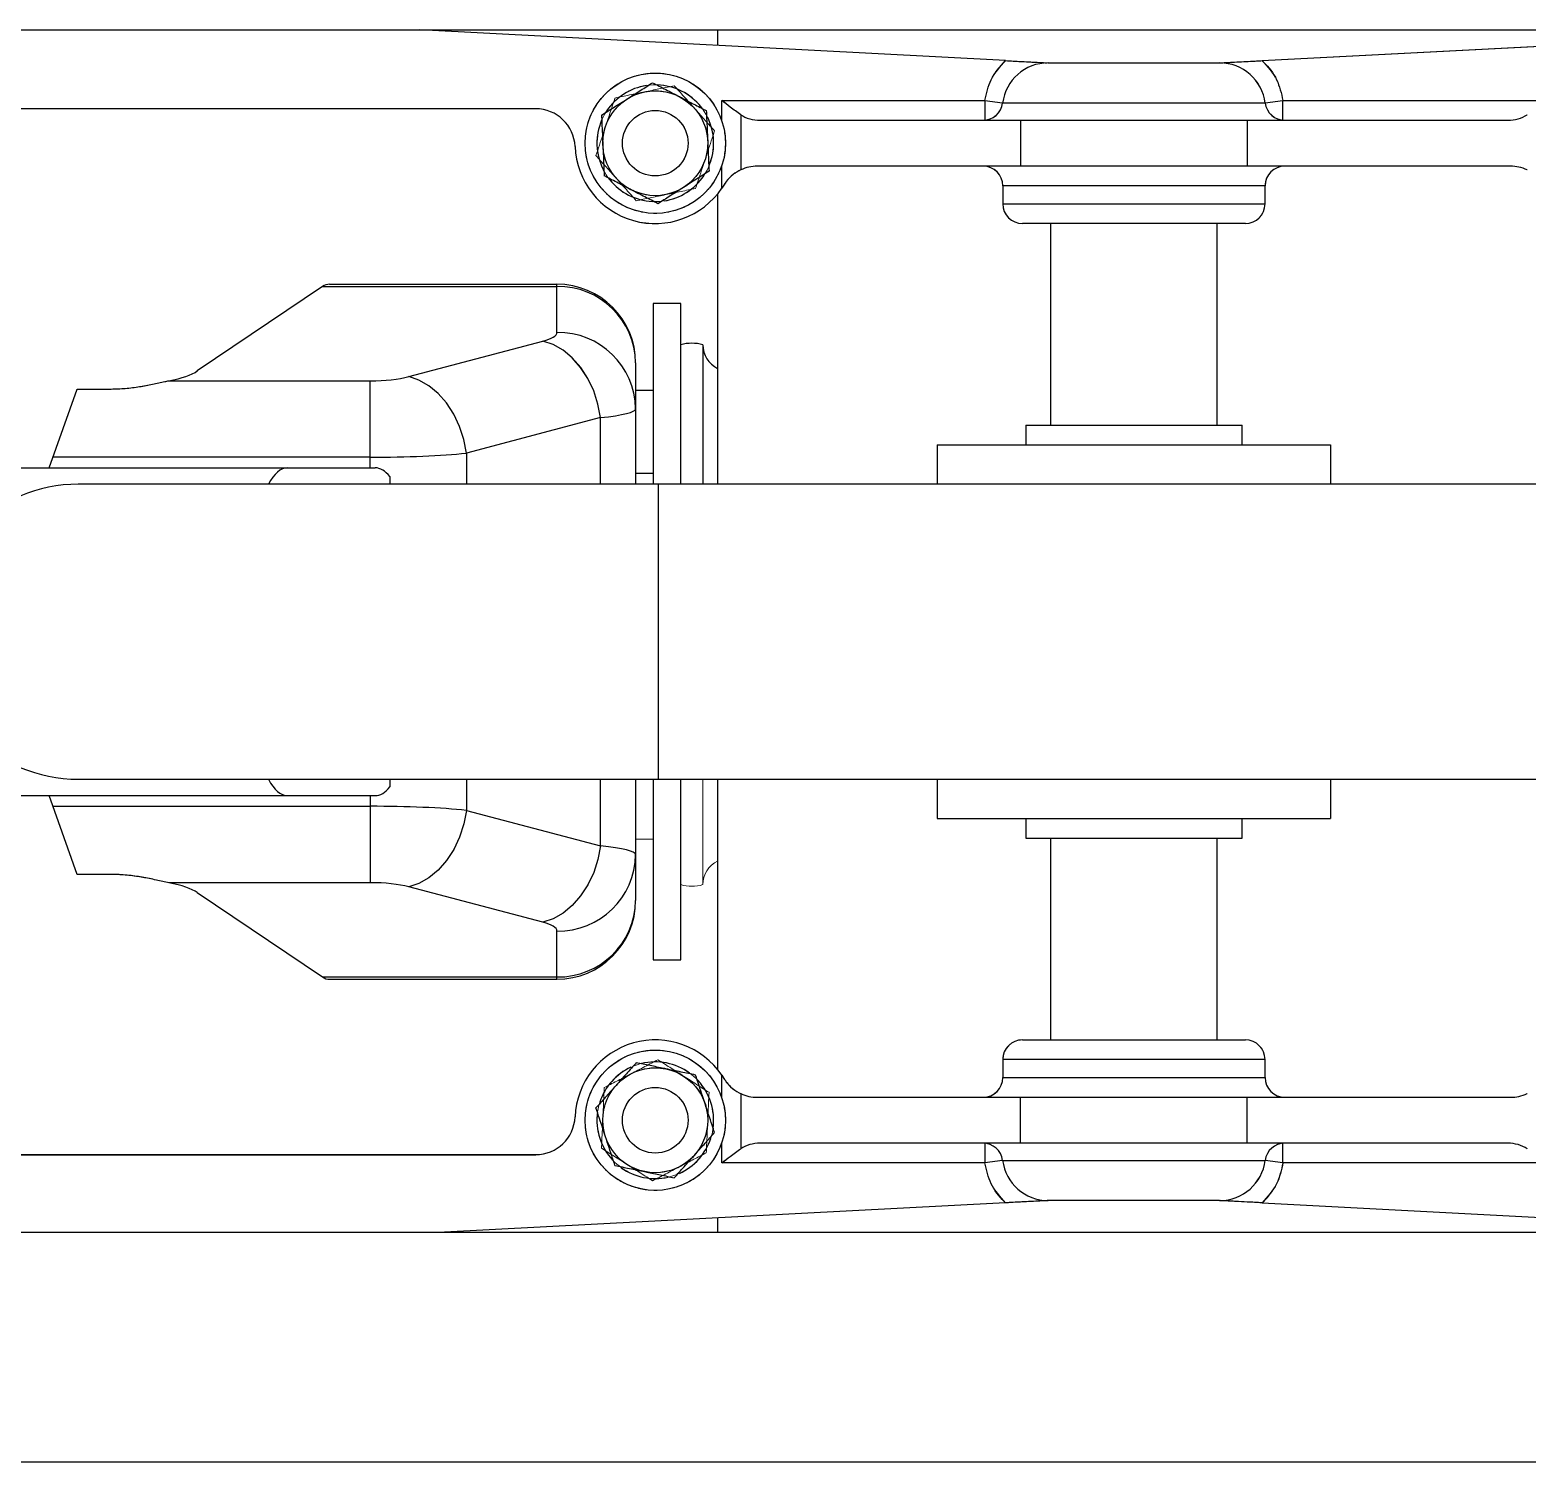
# Model space of a CAD drawing. Header units: feet. Extents: x -21 to 5170, y -254 to 1413.
# Drawn here: x 3418.21 to 3428.66, y 375.55 to 385.55 of the extents above; entities that cross this region are included whole.
import ezdxf

# ---------------------------------------------------------------- set-up
doc = ezdxf.new("R2010")
doc.units = ezdxf.units.FT
doc.header["$MEASUREMENT"] = 0
doc.layers.add('E-ARRY-TABL', color=9, linetype='Continuous')

# ---------------------------------------------------------------- blocks, each defined once
blk = doc.blocks.new('2.2.1_8 Mid Plan View')
at = {"color": 7, "linetype": 'Continuous', "lineweight": 15}
for p, q in [((-0.30061, -3.73684), (-0.30061, 2.68042)), ((0.30109, 2.68042), (0.30109, -3.73684)), ((-0.41544, -3.62201), (-0.41544, 2.56559)), ((0.28572, -0.46404), (0.30109, -0.17084)), ((-0.28572, -0.46404), (-0.30061, -0.18001)), ((-0.07382, -0.29035), (-0.07382, -0.42979)), ((0.07382, -0.42979), (0.07382, -0.29035)), ((-0.26575, -0.45363), (-0.26575, -0.32202)), ((0.26575, -0.32202), (0.26575, -0.45363)), ((-0.2559, -0.47148), (-0.2559, -0.34118)), ((-0.23294, -0.33983), (-0.23294, -0.47148)), ((0.23294, -0.47148), (0.23294, -0.33983)), ((0.2559, -0.34118), (0.2559, -0.47148)), ((-0.0935, -0.62663), (-0.0935, -0.42979)), ((-0.0935, -0.42979), (-0.07382, -0.42979)), ((-0.07382, -0.62663), (-0.07382, -0.42979)), ((0.07382, -0.42979), (0.0935, -0.42979)), ((0.07382, -0.62663), (0.07382, -0.42979)), ((0.0935, -0.62663), (0.0935, -0.42979)), ((-0.21407, -0.46259), (-0.22309, -0.46259)), ((0.22309, -0.46259), (0.21407, -0.46259)), ((-0.2559, -0.47148), (-0.23294, -0.47148)), ((-0.2559, -0.58494), (-0.2559, -0.47148)), ((-0.23294, -0.47148), (-0.23294, -0.58494)), ((0.23294, -0.58494), (0.23294, -0.47148)), ((0.2559, -0.47148), (0.23294, -0.47148)), ((0.2559, -0.47148), (0.2559, -0.58494)), ((-0.20423, -0.47244), (-0.20423, -0.58398)), ((-0.0935, -0.47408), (-0.10335, -0.47408)), ((-0.10335, -0.58234), (-0.10335, -0.47408)), ((0.10335, -0.47408), (0.0935, -0.47408)), ((0.10335, -0.58234), (0.10335, -0.47408)), ((0.20423, -0.58398), (0.20423, -0.47244)), ((-0.28461, -0.48573), (-0.28463, -0.48487)), ((-0.28461, -0.57112), (-0.28461, -0.4853)), ((-0.10335, -0.48654), (-0.20423, -0.48654)), ((0.20423, -0.48654), (0.10335, -0.48654)), ((0.28461, -0.4853), (0.28461, -0.57112)), ((-0.20423, -0.56988), (-0.10335, -0.56988)), ((0.10335, -0.56988), (0.20423, -0.56988)), ((0.28461, -0.57069), (0.28463, -0.57155)), ((-0.10335, -0.58234), (-0.0935, -0.58234)), ((0.0935, -0.58234), (0.10335, -0.58234)), ((-0.2559, -0.58494), (-0.23294, -0.58494)), ((-0.2559, -0.71524), (-0.2559, -0.58494)), ((-0.23294, -0.58494), (-0.23294, -0.71659)), ((0.2559, -0.58494), (0.23294, -0.58494)), ((0.23294, -0.71659), (0.23294, -0.58494)), ((0.2559, -0.58494), (0.2559, -0.71524)), ((-0.28572, -0.59238), (-0.30061, -0.87641)), ((-0.22309, -0.59383), (-0.21407, -0.59383)), ((0.21407, -0.59383), (0.22309, -0.59383)), ((0.28572, -0.59238), (0.30109, -0.88558)), ((-0.26575, -0.7344), (-0.26575, -0.60279)), ((0.26575, -0.60279), (0.26575, -0.7344)), ((-0.0935, -0.62663), (-0.07382, -0.62663)), ((-0.07382, -0.62663), (-0.07382, -0.76607)), ((0.07382, -0.76607), (0.07382, -0.62663)), ((0.07382, -0.62663), (0.0935, -0.62663)), ((-0.25867, -0.72494), (-0.23108, -0.72494)), ((0.23108, -0.72494), (0.25867, -0.72494)), ((-0.2235, -0.73339), (-0.22193, -0.7344)), ((0.22193, -0.7344), (0.2235, -0.73339)), ((-0.30061, -0.73654), (-0.29328, -0.73654)), ((-0.21905, -0.73654), (-0.07382, -0.73654)), ((0.07382, -0.73654), (0.21905, -0.73654)), ((0.29328, -0.73654), (0.30109, -0.73654)), ((-0.12655, -0.74387), (-0.07382, -0.74387)), ((-0.07382, -0.75496), (-0.16416, -0.75496)), ((-0.16416, -0.75496), (-0.16416, -0.76871)), ((0.16416, -0.75496), (0.07382, -0.75496)), ((0.16416, -0.76871), (0.16416, -0.75496)), ((-0.16416, -0.76871), (-0.07382, -0.76871)), ((-0.10375, -0.76871), (-0.10375, -0.77755)), ((-0.07382, -0.76607), (-0.07382, -1.05642)), ((0.07382, -1.05642), (0.07382, -0.76607)), ((0.07382, -0.76871), (0.16416, -0.76871)), ((-0.13451, -0.77755), (-0.11152, -0.77755)), ((-0.11152, -0.77755), (-0.07382, -0.77755)), ((0.07382, -0.77755), (0.11152, -0.77755)), ((0.11152, -0.77755), (0.13451, -0.77755)), ((-0.10713, -0.79512), (-0.08939, -0.86225)), ((0.08939, -0.86225), (0.10713, -0.79512)), ((-0.17388, -0.93077), (-0.17388, -0.81692)), ((-0.17274, -0.81692), (-0.17388, -0.81692)), ((-0.17274, -0.9342), (-0.17274, -0.81692)), ((-0.14975, -0.81692), (-0.17274, -0.81692)), ((-0.12762, -0.89107), (-0.14536, -0.82395)), ((0.14536, -0.82395), (0.12762, -0.89107)), ((0.17274, -0.81692), (0.14975, -0.81692)), ((0.17274, -0.9342), (0.17274, -0.81692)), ((0.17388, -0.81692), (0.17274, -0.81692)), ((0.17388, -0.93077), (0.17388, -0.81692)), ((-0.26164, -0.82753), (-0.26164, -1.13761)), ((0.26164, -1.13761), (0.26164, -0.82753)), ((-0.07762, -0.90058), (-0.07382, -0.90058)), ((0.07382, -0.90058), (0.07762, -0.90058)), ((-0.12556, -1.01105), (-0.12556, -0.91029)), ((-0.08733, -0.91029), (-0.12556, -0.91029)), ((-0.08733, -0.91029), (-0.08733, -1.06915)), ((-0.08202, -0.95162), (-0.08202, -0.90787)), ((0.08202, -0.95162), (0.08202, -0.90787)), ((0.08733, -1.06915), (0.08733, -0.91029)), ((0.08733, -0.91029), (0.12556, -0.91029)), ((0.12556, -0.91029), (0.12556, -1.01105)), ((-0.17274, -0.9342), (-0.13046, -0.99686)), ((0.13046, -0.99686), (0.17274, -0.9342)), ((-0.08202, -1.14664), (-0.08202, -0.95162)), ((0.08202, -1.14664), (0.08202, -0.95162)), ((-0.12142, -1.05699), (-0.12142, -1.04001)), ((0.12142, -1.04001), (0.12142, -1.05699)), ((-0.08733, -1.06915), (-0.12142, -1.05699)), ((0.12142, -1.05699), (0.08733, -1.06915)), ((-0.08202, -1.07104), (-0.08733, -1.06915)), ((0.08733, -1.06915), (0.08202, -1.07104))]:
    blk.add_line(p, q, dxfattribs=at)
at = {"color": 8, "linetype": 'Continuous', "lineweight": 15}
for p, q in [((-0.26461, -0.46253), (-0.26575, -0.45363)), ((-0.25594, -0.45363), (-0.26575, -0.45363)), ((0.26575, -0.45363), (0.25594, -0.45363)), ((0.26575, -0.45363), (0.26461, -0.46253)), ((-0.26451, -0.46252), (-0.26451, -0.5939)), ((-0.22309, -0.46259), (-0.22309, -0.59383)), ((-0.21407, -0.59383), (-0.21407, -0.46259)), ((0.21407, -0.46259), (0.21407, -0.59383)), ((0.22309, -0.59383), (0.22309, -0.46259)), ((0.26451, -0.5939), (0.26451, -0.46252)), ((-0.26575, -0.60279), (-0.26461, -0.59389)), ((0.26461, -0.59389), (0.26575, -0.60279)), ((-0.26575, -0.60279), (-0.25594, -0.60279)), ((0.25594, -0.60279), (0.26575, -0.60279)), ((-0.2555, -0.7344), (-0.26575, -0.7344)), ((-0.22193, -0.7344), (-0.23334, -0.7344)), ((0.23334, -0.7344), (0.22193, -0.7344)), ((0.26575, -0.7344), (0.2555, -0.7344)), ((0.07382, -0.76607), (-0.07382, -0.76607)), ((-0.07382, -0.79512), (-0.10713, -0.79512)), ((0.10713, -0.79512), (0.07382, -0.79512)), ((-0.08939, -0.86225), (-0.07382, -0.86225)), ((0.07382, -0.86225), (0.08939, -0.86225)), ((-0.08202, -0.91029), (-0.08733, -0.91029)), ((0.08733, -0.91029), (0.08202, -0.91029))]:
    blk.add_line(p, q, dxfattribs=at)
at = {"color": 7, "linetype": 'Continuous', "lineweight": 15, "flags": 128}
for points in [[(-0.10713, -0.79512), (-0.11391, -0.7964), (-0.12048, -0.79852), (-0.12664, -0.80144), (-0.1322, -0.80504), (-0.13698, -0.80923), (-0.14085, -0.81388), (-0.14367, -0.81883), (-0.14536, -0.82395)], [(0.10713, -0.79512), (0.11391, -0.7964), (0.12048, -0.79852), (0.12664, -0.80144), (0.1322, -0.80504), (0.13698, -0.80923), (0.14085, -0.81388), (0.14367, -0.81883), (0.14536, -0.82395)], [(-0.08939, -0.86225), (-0.09617, -0.86352), (-0.10274, -0.86565), (-0.1089, -0.86856), (-0.11446, -0.87217), (-0.11924, -0.87636), (-0.1231, -0.881), (-0.12592, -0.88596), (-0.12762, -0.89107)], [(0.08939, -0.86225), (0.09617, -0.86352), (0.10274, -0.86565), (0.1089, -0.86856), (0.11446, -0.87217), (0.11924, -0.87636), (0.1231, -0.881), (0.12592, -0.88596), (0.12762, -0.89107)]]:
    blk.add_lwpolyline(points, dxfattribs=at)
at = {"color": 7, "linetype": 'Continuous', "lineweight": 15}
for centre in [(-0.24442, -0.76771), (0.24442, -0.76771)]:
    blk.add_circle(centre, 0.0164, dxfattribs=at)
for centre, radius, start, end in [((-0.21325, -0.33983), 0.01968, 154.88049, 180), ((0.21325, -0.33983), 0.01968, 0, 25.11951), ((-0.26575, -0.45275), 0.00984, 277.18076, 0), ((-0.22309, -0.45275), 0.00984, 180, 270), ((0.22309, -0.45275), 0.00984, 270, 0), ((0.26575, -0.45275), 0.00984, 180, 262.81924), ((-0.26164, -0.4853), 0.02297, 97.18076, 180), ((-0.21407, -0.47244), 0.00984, 0, 90), ((0.21407, -0.47244), 0.00984, 90, 180), ((0.26164, -0.4853), 0.02297, 0, 82.81924), ((-0.26164, -0.57112), 0.02297, 180, 262.81924), ((0.26164, -0.57112), 0.02297, 277.18076, 0), ((-0.21407, -0.58398), 0.00984, 270, 0), ((0.21407, -0.58398), 0.00984, 180, 270), ((-0.26575, -0.60367), 0.00984, 0, 82.81924), ((-0.22309, -0.60367), 0.00984, 90, 180), ((0.22309, -0.60367), 0.00984, 0, 90), ((0.26575, -0.60367), 0.00984, 97.18076, 180), ((-0.21325, -0.71659), 0.01968, 180, 205.11951), ((0.21325, -0.71659), 0.01968, 334.88049, 0), ((-0.24442, -0.76771), 0.0351, 98.18288, 109.43288), ((-0.24442, -0.76771), 0.0351, 86.93288, 98.18288), ((-0.24442, -0.76771), 0.0351, 75.68288, 86.93288), ((-0.24442, -0.76771), 0.0351, 64.43288, 75.68288), ((0.24442, -0.76771), 0.0351, 102.65506, 113.90506), ((0.24442, -0.76771), 0.0351, 91.40506, 102.65506), ((0.24442, -0.76771), 0.0351, 80.15506, 91.40506), ((0.24442, -0.76771), 0.0351, 68.90506, 80.15506), ((-0.24442, -0.76771), 0.0351, 131.93288, 143.18288), ((-0.24442, -0.76771), 0.0351, 120.68288, 131.93288), ((-0.24442, -0.76771), 0.02625, 92.55788, 152.55788), ((-0.24442, -0.76771), 0.0351, 109.43288, 120.68288), ((-0.24442, -0.76771), 0.0292, 92.55788, 116.79583), ((-0.24442, -0.76771), 0.0292, 67.40745, 92.55788), ((-0.24442, -0.76771), 0.02625, 32.55788, 92.55788), ((-0.24442, -0.76771), 0.04019, 272.35528, 55.98004), ((-0.24442, -0.76771), 0.0351, 53.18288, 64.43288), ((-0.24442, -0.76771), 0.0351, 41.93288, 53.18288), ((-0.12655, -0.73075), 0.01312, 270, 333.81634), ((0.24442, -0.76771), 0.04019, 124.01996, 267.64472), ((0.24442, -0.76771), 0.0351, 125.15506, 136.40506), ((0.24442, -0.76771), 0.0351, 113.90506, 125.15506), ((0.24442, -0.76771), 0.0292, 108.28006, 132.51802), ((0.24442, -0.76771), 0.0292, 83.12964, 108.28006), ((0.24442, -0.76771), 0.02625, 48.28006, 108.28006), ((0.24442, -0.76771), 0.0292, 24.45342, 71.93058), ((0.24442, -0.76771), 0.0351, 57.65506, 68.90506), ((0.24442, -0.76771), 0.0351, 46.40506, 57.65506), ((-0.24442, -0.76771), 0.0351, 143.18288, 154.43288), ((-0.24442, -0.76771), 0.0292, 128.30288, 177.95703), ((-0.24442, -0.76771), 0.0292, 8.73124, 56.20839), ((-0.24442, -0.76771), 0.0351, 30.68288, 41.93288), ((-0.10766, -0.74942), 0.01968, 163.6403, 196.3597), ((0.24442, -0.76771), 0.0351, 147.65506, 158.90506), ((0.24442, -0.76771), 0.0351, 136.40506, 147.65506), ((0.24442, -0.76771), 0.02625, 108.28006, 168.28006), ((0.24442, -0.76771), 0.02625, 348.28006, 48.28006), ((0.24442, -0.76771), 0.0351, 35.15506, 46.40506), ((0.24442, -0.76771), 0.0351, 23.90506, 35.15506), ((-0.24442, -0.76771), 0.0351, 154.43288, 165.68288), ((-0.24442, -0.76771), 0.02625, 152.55788, 212.55788), ((-0.24442, -0.76771), 0.02625, 332.55788, 32.55788), ((-0.24442, -0.76771), 0.0351, 19.43288, 30.68288), ((-0.24442, -0.76771), 0.0351, 8.18288, 19.43288), ((0.24442, -0.76771), 0.0351, 158.90506, 170.15506), ((0.24442, -0.76771), 0.0292, 144.02506, 193.67922), ((0.24442, -0.76771), 0.0351, 12.65506, 23.90506), ((-0.24442, -0.76771), 0.0351, 165.68288, 176.93288), ((-0.24442, -0.76771), 0.0351, 356.93288, 8.18288), ((0.24442, -0.76771), 0.0351, 170.15506, 181.40506), ((0.24442, -0.76771), 0.02625, 168.28006, 228.28006), ((0.24442, -0.76771), 0.0292, 324.37687, 12.67514), ((0.24442, -0.76771), 0.0351, 1.40506, 12.65506), ((-0.24442, -0.76771), 0.0351, 176.93288, 188.18288), ((-0.24442, -0.76771), 0.0292, 308.65468, 356.95295), ((-0.24442, -0.76771), 0.0351, 345.68288, 356.93288), ((0.24442, -0.76771), 0.0351, 181.40506, 192.65506), ((0.24442, -0.76771), 0.0351, 350.15506, 1.40506), ((-0.24442, -0.76771), 0.0351, 188.18288, 199.43288), ((-0.24442, -0.76771), 0.0292, 188.9922, 236.0844), ((-0.24442, -0.76771), 0.0351, 334.43288, 345.68288), ((-0.13451, -0.81692), 0.03937, 90, 180), ((-0.13391, -0.81638), 0.03884, 90.88733, 180.79366), ((-0.11092, -0.81638), 0.03884, 90.88733, 180.79366), ((0.11092, -0.81638), 0.03884, 359.20634, 89.11267), ((0.13391, -0.81638), 0.03884, 359.20634, 89.11267), ((0.13451, -0.81692), 0.03937, 0, 90), ((0.24442, -0.76771), 0.0351, 192.65506, 203.90506), ((0.24442, -0.76771), 0.02625, 288.28006, 348.28006), ((0.24442, -0.76771), 0.0351, 338.90506, 350.15506), ((-0.24442, -0.76771), 0.0351, 199.43288, 210.68288), ((-0.24442, -0.76771), 0.0351, 210.68288, 221.93288), ((-0.24442, -0.76771), 0.02625, 212.55788, 272.55788), ((-0.24442, -0.76771), 0.02625, 272.55788, 332.55788), ((-0.24442, -0.76771), 0.0351, 323.18288, 334.43288), ((0.24442, -0.76771), 0.0351, 203.90506, 215.15506), ((0.24442, -0.76771), 0.0292, 204.71439, 251.80658), ((0.24442, -0.76771), 0.0351, 316.40506, 327.65506), ((0.24442, -0.76771), 0.0351, 327.65506, 338.90506), ((-0.24442, -0.76771), 0.0351, 221.93288, 233.18288), ((-0.24442, -0.76771), 0.0292, 246.87351, 297.22169), ((-0.24442, -0.76771), 0.0351, 300.68288, 311.93288), ((-0.24442, -0.76771), 0.0351, 311.93288, 323.18288), ((0.24442, -0.76771), 0.0351, 215.15506, 226.40506), ((0.24442, -0.76771), 0.0351, 226.40506, 237.65506), ((0.24442, -0.76771), 0.02625, 228.28006, 288.28006), ((0.24442, -0.76771), 0.0292, 262.59569, 312.94388), ((0.24442, -0.76771), 0.0351, 305.15506, 316.40506), ((-0.24442, -0.76771), 0.0351, 233.18288, 244.43288), ((-0.24442, -0.76771), 0.0351, 244.43288, 255.68288), ((-0.24442, -0.76771), 0.0351, 278.18288, 289.43288), ((-0.24442, -0.76771), 0.0351, 289.43288, 300.68288), ((0.24442, -0.76771), 0.0351, 237.65506, 248.90506), ((0.24442, -0.76771), 0.0351, 248.90506, 260.15506), ((0.24442, -0.76771), 0.0351, 282.65506, 293.90506), ((0.24442, -0.76771), 0.0351, 293.90506, 305.15506), ((-0.24196, -0.82753), 0.01968, 92.35528, 180), ((-0.24442, -0.76771), 0.0351, 255.68288, 266.93288), ((-0.24442, -0.76771), 0.0351, 266.93288, 278.18288), ((0.24442, -0.76771), 0.0351, 260.15506, 271.40506), ((0.24196, -0.82753), 0.01968, 0, 87.64472), ((0.24442, -0.76771), 0.0351, 271.40506, 282.65506), ((0, -1.05642), 0.07382, 180, 0)]:
    blk.add_arc(centre, radius, start, end, dxfattribs=at)
for centre, major_axis, ratio, start_param, end_param in [((-0.26575, -0.34118), (0, 0.01395), 0.70539, 4.712389, 5.481174), ((0.26575, -0.34118), (0, 0.01395), 0.70539, 0.802011, 1.570796), ((-0.26575, -0.71524), (0, 0.01395), 0.70539, 3.943604, 4.712389), ((0.26575, -0.71524), (0, 0.01395), 0.70539, 1.570796, 2.339581), ((-0.11152, -0.84317), (0, 0.06562), 0.09834, 5.533966, 6.283185), ((0.11152, -0.84317), (0, 0.06562), 0.09834, 0, 0.749219), ((-0.14975, -0.84317), (0, 0.02625), 0.24585, 5.533966, 6.283185), ((0.14975, -0.84317), (0, 0.02625), 0.24585, 0, 0.749219), ((-0.09378, -0.91029), (0, 0.06562), 0.09834, 4.712389, 5.533966), ((0.09378, -0.91029), (0, 0.06562), 0.09834, 0.749219, 1.570796), ((-0.13201, -0.91029), (0, 0.02625), 0.24585, 4.712389, 5.533966), ((0.13201, -0.91029), (0, 0.02625), 0.24585, 0.749219, 1.570796), ((-0.04921, -0.90787), (0.03281, 0), 0.444444, 2.617994, 3.141593), ((0.04921, -0.90787), (0.03281, 0), 0.444444, 0, 0.523599), ((-0.13451, -0.93077), (0.03937, 0), 0.364309, 3.141593, 3.382662), ((0.13451, -0.93077), (0.03937, 0), 0.364309, 6.042116, 6.283185), ((-0.04921, -0.95162), (0.03281, 0), 0.444444, 3.141593, 3.864327), ((0.04921, -0.95162), (0.03281, 0), 0.444444, 5.560451, 6.283185), ((-0.13432, -1.04001), (0, 0.04593), 0.24585, 5.394785, 5.93382), ((0.13432, -1.04001), (0, 0.04593), 0.24585, 0.349365, 0.8884)]:
    blk.add_ellipse(centre, major_axis=major_axis, ratio=ratio, start_param=start_param, end_param=end_param, dxfattribs=at)
for points, knots in [([(-0.28572, -0.46404), (-0.28549, -0.46378), (-0.28277, -0.46086), (-0.27649, -0.45608), (-0.26933, -0.45445), (-0.26575, -0.45363)], [0, 0, 0, 0, 0.045613, 0.522765, 1, 1, 1, 1]), ([(0.26575, -0.45363), (0.26937, -0.45442), (0.27696, -0.45607), (0.28271, -0.46131), (0.28572, -0.46404)], [0, 0, 0, 0, 0.477569, 1, 1, 1, 1]), ([(-0.28463, -0.48487), (-0.28471, -0.4834), (-0.28487, -0.48041), (-0.28518, -0.47435), (-0.28548, -0.46876), (-0.28568, -0.46483), (-0.28572, -0.46404)], [0, 0, 0, 0, 0.238972, 0.483667, 0.895277, 1, 1, 1, 1]), ([(0.28572, -0.46404), (0.28559, -0.46657), (0.28525, -0.4731), (0.28489, -0.48), (0.28468, -0.48404), (0.28463, -0.48487)], [0, 0, 0, 0, 0.334113, 0.862931, 1, 1, 1, 1]), ([(-0.28572, -0.59238), (-0.28559, -0.58985), (-0.28525, -0.58332), (-0.28489, -0.57642), (-0.28468, -0.57238), (-0.28463, -0.57155)], [0, 0, 0, 0, 0.334113, 0.862931, 1, 1, 1, 1]), ([(0.28463, -0.57155), (0.28471, -0.57302), (0.28487, -0.57601), (0.28518, -0.58207), (0.28548, -0.58766), (0.28568, -0.59158), (0.28572, -0.59238)], [0, 0, 0, 0, 0.238972, 0.483667, 0.895277, 1, 1, 1, 1]), ([(-0.26575, -0.60279), (-0.26937, -0.602), (-0.27696, -0.60034), (-0.28271, -0.59511), (-0.28572, -0.59238)], [0, 0, 0, 0, 0.477569, 1, 1, 1, 1]), ([(0.28572, -0.59238), (0.28549, -0.59264), (0.28277, -0.59555), (0.27649, -0.60033), (0.26933, -0.60197), (0.26575, -0.60279)], [0, 0, 0, 0, 0.045613, 0.522765, 1, 1, 1, 1]), ([(-0.25867, -0.72494), (-0.25992, -0.72668), (-0.2621, -0.72972), (-0.26465, -0.73299), (-0.26574, -0.73438), (-0.26575, -0.7344)], [0, 0, 0, 0, 0.567676, 0.996223, 1, 1, 1, 1]), ([(-0.23108, -0.72494), (-0.23037, -0.72623), (-0.22896, -0.72881), (-0.22608, -0.7317), (-0.22411, -0.73299), (-0.2235, -0.73339)], [0, 0, 0, 0, 0.40927, 0.81718, 1, 1, 1, 1]), ([(0.2235, -0.73339), (0.22497, -0.73233), (0.22791, -0.73019), (0.23011, -0.72691), (0.23093, -0.72523), (0.23108, -0.72494)], [0, 0, 0, 0, 0.451634, 0.905839, 1, 1, 1, 1]), ([(0.26575, -0.7344), (0.26574, -0.73438), (0.26465, -0.73299), (0.2621, -0.72972), (0.25992, -0.72668), (0.25867, -0.72494)], [0, 0, 0, 0, 0.003777, 0.432324, 1, 1, 1, 1]), ([(-0.26073, -0.74216), (-0.25946, -0.74211), (-0.25452, -0.74189), (-0.2494, -0.74166), (-0.24559, -0.74149)], [0, 0, 0, 0, 0.257551, 1, 1, 1, 1]), ([(-0.24559, -0.74149), (-0.24421, -0.74143), (-0.23909, -0.7412), (-0.2341, -0.74097), (-0.23045, -0.74081)], [0, 0, 0, 0, 0.268634, 1, 1, 1, 1]), ([(-0.23045, -0.74081), (-0.22913, -0.74289), (-0.22646, -0.74707), (-0.22369, -0.7514), (-0.2223, -0.75358)], [0, 0, 0, 0, 0.495458, 1, 1, 1, 1]), ([(0.25058, -0.73803), (0.24937, -0.73843), (0.24468, -0.73998), (0.23981, -0.74159), (0.23619, -0.74279)], [0, 0, 0, 0, 0.257551, 1, 1, 1, 1]), ([(0.26189, -0.74812), (0.26162, -0.74788), (0.25959, -0.74607), (0.25576, -0.74266), (0.25231, -0.73958), (0.25058, -0.73803)], [0, 0, 0, 0, 0.070086, 0.530782, 1, 1, 1, 1]), ([(-0.26771, -0.75561), (-0.26755, -0.75529), (-0.26629, -0.75288), (-0.26393, -0.74833), (-0.2618, -0.74423), (-0.26073, -0.74216)], [0, 0, 0, 0, 0.070086, 0.530782, 1, 1, 1, 1]), ([(0.2218, -0.74754), (0.2213, -0.74995), (0.22029, -0.75481), (0.21925, -0.75984), (0.21872, -0.76238)], [0, 0, 0, 0, 0.495458, 1, 1, 1, 1]), ([(0.23619, -0.74279), (0.23488, -0.74322), (0.23001, -0.74483), (0.22527, -0.74639), (0.2218, -0.74754)], [0, 0, 0, 0, 0.268634, 1, 1, 1, 1]), ([(0.2732, -0.7582), (0.27136, -0.75656), (0.26765, -0.75326), (0.26382, -0.74984), (0.26189, -0.74812)], [0, 0, 0, 0, 0.495458, 1, 1, 1, 1]), ([(-0.2747, -0.76906), (-0.27356, -0.76688), (-0.27127, -0.76247), (-0.26891, -0.75791), (-0.26771, -0.75561)], [0, 0, 0, 0, 0.495458, 1, 1, 1, 1]), ([(-0.2223, -0.75358), (-0.2221, -0.75389), (-0.22064, -0.75618), (-0.21788, -0.7605), (-0.2154, -0.76439), (-0.21414, -0.76636)], [0, 0, 0, 0, 0.070086, 0.530782, 1, 1, 1, 1]), ([(0.21872, -0.76238), (0.21865, -0.76273), (0.2181, -0.76539), (0.21705, -0.77041), (0.21612, -0.77493), (0.21564, -0.77721)], [0, 0, 0, 0, 0.070086, 0.530782, 1, 1, 1, 1]), ([(0.27012, -0.77304), (0.27019, -0.77269), (0.27074, -0.77002), (0.27179, -0.765), (0.27272, -0.76048), (0.2732, -0.7582)], [0, 0, 0, 0, 0.070086, 0.530782, 1, 1, 1, 1]), ([(-0.26654, -0.78183), (-0.26673, -0.78153), (-0.2682, -0.77924), (-0.27096, -0.77491), (-0.27344, -0.77102), (-0.2747, -0.76906)], [0, 0, 0, 0, 0.070086, 0.530782, 1, 1, 1, 1]), ([(-0.21414, -0.76636), (-0.21528, -0.76854), (-0.21757, -0.77295), (-0.21993, -0.7775), (-0.22113, -0.7798)], [0, 0, 0, 0, 0.495458, 1, 1, 1, 1]), ([(0.21564, -0.77721), (0.21748, -0.77885), (0.22119, -0.78216), (0.22502, -0.78557), (0.22695, -0.7873)], [0, 0, 0, 0, 0.495458, 1, 1, 1, 1]), ([(0.26704, -0.78788), (0.26754, -0.78547), (0.26855, -0.7806), (0.26959, -0.77558), (0.27012, -0.77304)], [0, 0, 0, 0, 0.495458, 1, 1, 1, 1]), ([(-0.25839, -0.7946), (-0.25971, -0.79253), (-0.26238, -0.78834), (-0.26515, -0.78402), (-0.26654, -0.78183)], [0, 0, 0, 0, 0.495458, 1, 1, 1, 1]), ([(-0.22113, -0.7798), (-0.22129, -0.78012), (-0.22255, -0.78254), (-0.22491, -0.78709), (-0.22704, -0.79118), (-0.22811, -0.79325)], [0, 0, 0, 0, 0.070086, 0.530782, 1, 1, 1, 1]), ([(-0.25839, -0.7946), (-0.25712, -0.79455), (-0.25218, -0.79433), (-0.24705, -0.7941), (-0.24325, -0.79393)], [0, 0, 0, 0, 0.257551, 1, 1, 1, 1]), ([(-0.24325, -0.79393), (-0.24187, -0.79387), (-0.23675, -0.79364), (-0.23176, -0.79342), (-0.22811, -0.79325)], [0, 0, 0, 0, 0.268634, 1, 1, 1, 1]), ([(0.22695, -0.7873), (0.22722, -0.78754), (0.22925, -0.78935), (0.23308, -0.79276), (0.23653, -0.79583), (0.23826, -0.79738)], [0, 0, 0, 0, 0.070086, 0.530782, 1, 1, 1, 1]), ([(0.25265, -0.79263), (0.25134, -0.79306), (0.24647, -0.79467), (0.24173, -0.79624), (0.23826, -0.79738)], [0, 0, 0, 0, 0.268634, 1, 1, 1, 1]), ([(0.26704, -0.78788), (0.26583, -0.78828), (0.26114, -0.78983), (0.25627, -0.79143), (0.25265, -0.79263)], [0, 0, 0, 0, 0.257551, 1, 1, 1, 1]), ([(-0.12142, -1.04001), (-0.12149, -1.03763), (-0.12161, -1.03279), (-0.12257, -1.0258), (-0.12382, -1.01917), (-0.12489, -1.01434), (-0.12542, -1.01175), (-0.12556, -1.01105)], [0, 0, 0, 0, 0.225619, 0.458408, 0.683808, 0.914596, 1, 1, 1, 1]), ([(0.12556, -1.01105), (0.12512, -1.01311), (0.12424, -1.01728), (0.12279, -1.02436), (0.12171, -1.03197), (0.12142, -1.03728), (0.12142, -1.03998), (0.12142, -1.04001)], [0, 0, 0, 0, 0.245342, 0.49764, 0.743058, 0.997175, 1, 1, 1, 1])]:
    blk.add_open_spline(points, degree=3, knots=knots, dxfattribs=at)

msp = doc.modelspace()

# ---------------------------------------------------------------- linework, layer by layer
at = {"layer": 'E-ARRY-TABL'}
for p, q in [((3381.14531, 385.5478), (3470.68514, 385.5478)), ((3425.01984, 385.3334), (3420.92878, 385.5478)), ((3423.00838, 385.5478), (3423.00838, 385.43882)), ((3426.8106, 385.3334), (3430.90166, 385.5478)), ((3425.31653, 385.31785), (3426.51391, 385.31785)), ((3426.50792, 385.31785), (3426.5199, 385.31817)), ((3421.73878, 384.99741), (3416.18761, 384.99741)), ((3423.03829, 385.05463), (3424.87461, 385.05463)), ((3423.03829, 384.91165), (3423.03829, 385.05463)), ((3424.87461, 385.05463), (3424.99878, 385.03881)), ((3424.87461, 385.05463), (3424.87461, 384.91785)), ((3426.83184, 385.03747), (3424.99861, 385.03747)), ((3426.83167, 385.03881), (3426.95583, 385.05463)), ((3426.95583, 385.05463), (3428.79216, 385.05463)), ((3426.95583, 384.91785), (3426.95583, 385.05463)), ((3423.17022, 384.95593), (3423.17022, 384.57089)), ((3423.30558, 384.9173), (3428.52486, 384.9173)), ((3425.12363, 384.9173), (3425.12363, 384.59686)), ((3426.70682, 384.9173), (3426.70682, 384.59686)), ((3423.03829, 384.44334), (3423.03829, 384.60252)), ((3428.54363, 384.59686), (3423.28682, 384.59686)), ((3423.0523, 384.46518), (3423.03829, 384.44334)), ((3424.99968, 384.45953), (3424.99968, 384.33365)), ((3426.83076, 384.45953), (3424.99968, 384.45953)), ((3426.83076, 384.33365), (3426.83076, 384.45953)), ((3423.00838, 384.40305), (3423.00838, 382.37668)), ((3424.99968, 384.33365), (3426.83076, 384.33365)), ((3426.69343, 384.19632), (3425.13701, 384.19632)), ((3425.33385, 384.19632), (3425.33385, 382.78867)), ((3426.49659, 382.78867), (3426.49659, 384.19632)), ((3420.2505, 383.75699), (3419.37617, 383.16696)), ((3420.2505, 383.75699), (3421.88685, 383.75699)), ((3420.29828, 383.77288), (3421.88685, 383.77288)), ((3421.88685, 383.43621), (3421.88685, 383.77288)), ((3422.55954, 383.63729), (3422.55954, 382.37668)), ((3422.75134, 383.63729), (3422.55954, 383.63729)), ((3422.75134, 382.37668), (3422.75134, 383.63729)), ((3420.8522, 383.12733), (3421.78878, 383.37489)), ((3422.90607, 383.34944), (3422.90607, 382.37668)), ((3422.43617, 383.22355), (3422.43617, 382.37668)), ((3419.17818, 383.09862), (3420.58405, 383.09862)), ((3420.58405, 382.49112), (3420.58405, 383.09862)), ((3418.34106, 382.49112), (3418.53713, 383.04091)), ((3418.53713, 383.04091), (3418.77401, 383.04091)), ((3422.55954, 383.03129), (3422.43617, 383.03129)), ((3422.19101, 382.84145), (3421.25443, 382.59389)), ((3422.19101, 382.37668), (3422.19101, 382.84145)), ((3425.1599, 382.78867), (3425.1599, 382.65134)), ((3425.1599, 382.78867), (3426.67054, 382.78867)), ((3426.67054, 382.65134), (3426.67054, 382.78867)), ((3421.25443, 382.59389), (3421.25443, 382.37668)), ((3424.54191, 382.65134), (3424.54191, 382.37668)), ((3424.54191, 382.65134), (3427.28853, 382.65134)), ((3427.28853, 382.65134), (3427.28853, 382.37668)), ((3417.28626, 382.49112), (3420.61781, 382.49112)), ((3420.58405, 382.56518), (3418.36747, 382.56518)), ((3433.28532, 382.37668), (3418.54512, 382.37668)), ((3420.71953, 382.42979), (3420.71953, 382.37668)), ((3422.43617, 382.4545), (3422.55954, 382.4545)), ((3422.59639, 380.31671), (3422.59639, 382.37668)), ((3418.54512, 380.31671), (3433.28532, 380.31671)), ((3420.71953, 380.31671), (3420.71953, 380.2636)), ((3421.25443, 380.31671), (3421.25443, 380.0995)), ((3422.19101, 379.85195), (3422.19101, 380.31671)), ((3422.43617, 380.31671), (3422.43617, 379.46984)), ((3422.55954, 380.31671), (3422.55954, 379.05611)), ((3422.75134, 379.05611), (3422.75134, 380.31671)), ((3423.00838, 380.31671), (3423.00838, 378.29034)), ((3424.54191, 380.31671), (3424.54191, 380.04205)), ((3427.28853, 380.31671), (3427.28853, 380.04205)), ((3417.28626, 380.20227), (3420.61781, 380.20227)), ((3418.53713, 379.65249), (3418.34106, 380.20227)), ((3420.58405, 380.20227), (3420.58405, 379.59478)), ((3418.36747, 380.12822), (3420.58405, 380.12822)), ((3421.25443, 380.0995), (3422.19101, 379.85195)), ((3424.54191, 380.04205), (3427.28853, 380.04205)), ((3425.1599, 380.04205), (3425.1599, 379.90472)), ((3426.67054, 379.90472), (3426.67054, 380.04205)), ((3425.1599, 379.90472), (3426.67054, 379.90472)), ((3425.33385, 379.90472), (3425.33385, 378.49708)), ((3426.49659, 378.49708), (3426.49659, 379.90472)), ((3418.77401, 379.65249), (3418.53713, 379.65249)), ((3420.58405, 379.59478), (3419.17818, 379.59478)), ((3421.78878, 379.31851), (3420.8522, 379.56606)), ((3419.37617, 379.52643), (3420.2505, 378.9364)), ((3421.88685, 378.92052), (3421.88685, 379.25719)), ((3422.55954, 379.05611), (3422.75134, 379.05611)), ((3420.2505, 378.9364), (3421.88685, 378.9364)), ((3420.29828, 378.92052), (3421.88685, 378.92052)), ((3425.13701, 378.49708), (3426.69343, 378.49708)), ((3424.99968, 378.35975), (3424.99968, 378.23386)), ((3426.83076, 378.35975), (3424.99968, 378.35975)), ((3426.83076, 378.23386), (3426.83076, 378.35975)), ((3423.03829, 378.25005), (3423.0523, 378.22822)), ((3423.03829, 378.09087), (3423.03829, 378.25005)), ((3424.99968, 378.23386), (3426.83076, 378.23386)), ((3423.17022, 378.12251), (3423.17022, 377.73747)), ((3423.28682, 378.09653), (3428.54363, 378.09653)), ((3425.12363, 377.77609), (3425.12363, 378.09653)), ((3426.70682, 377.77609), (3426.70682, 378.09653)), ((3423.03829, 377.63876), (3423.03829, 377.78175)), ((3428.52486, 377.77609), (3423.30558, 377.77609)), ((3424.87461, 377.77554), (3424.87461, 377.63876)), ((3426.95583, 377.63876), (3426.95583, 377.77554)), ((3416.18761, 377.69598), (3421.73878, 377.69598)), ((3424.87461, 377.63876), (3423.03829, 377.63876)), ((3424.99878, 377.65459), (3424.87461, 377.63876)), ((3424.99861, 377.65593), (3426.83184, 377.65593)), ((3426.95583, 377.63876), (3426.83167, 377.65459)), ((3428.79216, 377.63876), (3426.95583, 377.63876)), ((3425.01984, 377.35999), (3421.05685, 377.1523)), ((3425.32252, 377.37554), (3425.31055, 377.37523)), ((3426.51391, 377.37554), (3425.31653, 377.37554)), ((3426.8106, 377.35999), (3430.77359, 377.1523)), ((3423.00838, 377.25458), (3423.00838, 377.1523)), ((3470.68514, 377.1523), (3381.14531, 377.1523)), ((3469.08294, 375.55011), (3382.74751, 375.55011))]:
    msp.add_line(p, q, dxfattribs=at)
for points in [[(3422.19101, 382.84145), (3422.1732, 382.93607), (3422.14352, 383.02778), (3422.10289, 383.11373), (3422.05256, 383.19128), (3421.99409, 383.25802), (3421.92928, 383.31191), (3421.86013, 383.35127), (3421.78878, 383.37489)], [(3421.25443, 382.59389), (3421.23662, 382.68852), (3421.20694, 382.78022), (3421.16631, 382.86618), (3421.11598, 382.94372), (3421.05751, 383.01047), (3420.9927, 383.06435), (3420.92355, 383.10371), (3420.8522, 383.12733)], [(3421.25443, 380.0995), (3421.23662, 380.00487), (3421.20694, 379.91317), (3421.16631, 379.82722), (3421.11598, 379.74967), (3421.05751, 379.68293), (3420.9927, 379.62904), (3420.92355, 379.58968), (3420.8522, 379.56606)], [(3422.19101, 379.85195), (3422.1732, 379.75732), (3422.14352, 379.66562), (3422.10289, 379.57966), (3422.05256, 379.50212), (3421.99409, 379.43537), (3421.92928, 379.38149), (3421.86013, 379.34213), (3421.78878, 379.31851)]]:
    msp.add_lwpolyline(points, dxfattribs=at)
for centre, radius in [((3422.5735, 384.75708), 0.48981), ((3422.5735, 384.75708), 0.36622), ((3422.5735, 384.75708), 0.22889), ((3422.5735, 377.93631), 0.48981), ((3422.5735, 377.93631), 0.36622), ((3422.5735, 377.93631), 0.22889)]:
    msp.add_circle(centre, radius, dxfattribs=at)
for centre, radius, start, end in [((3425.31653, 384.99741), 0.32044, 90, 172.819244), ((3426.51391, 384.99741), 0.32044, 7.180756, 90), ((3422.5735, 384.75708), 0.40742, 98.992204, 146.0844), ((3422.5735, 384.75708), 0.40742, 38.302878, 87.957031), ((3421.73878, 384.72275), 0.27466, 2.355284, 90), ((3424.86235, 385.05463), 0.13733, 270, 352.819244), ((3426.96809, 385.05463), 0.13733, 187.180756, 270), ((3422.5735, 384.75708), 0.40742, 156.873506, 207.221695), ((3422.5735, 384.75708), 0.40742, 337.407452, 26.795843), ((3422.5735, 384.75708), 0.56077, 182.355284, 325.980041), ((3423.28682, 384.3222), 0.27466, 90, 115.119505), ((3424.86235, 384.45953), 0.13733, 0, 90), ((3426.96809, 384.45953), 0.13733, 90, 180), ((3428.54363, 384.3222), 0.27466, 64.880495, 90), ((3422.5735, 384.75708), 0.40742, 218.654681, 266.952955), ((3422.5735, 384.75708), 0.40742, 278.731235, 326.208391), ((3425.13701, 384.33365), 0.13733, 180, 270), ((3426.69343, 384.33365), 0.13733, 270, 0), ((3421.88685, 383.22355), 0.54932, 0, 90), ((3421.89435, 383.21516), 0.54188, 0.887333, 90.793658), ((3421.89435, 382.89437), 0.54188, 0.887333, 90.793658), ((3422.82871, 383.0859), 0.27466, 73.640298, 106.359702), ((3423.08918, 383.34944), 0.18311, 180, 243.816337), ((3418.54512, 381.3467), 1.02998, 90, 270), ((3421.89435, 379.79902), 0.54188, 269.206342, 359.112667), ((3421.89435, 379.47823), 0.54188, 269.206342, 359.112667), ((3421.88685, 379.46984), 0.54932, 270, 0), ((3422.5735, 377.93631), 0.56077, 34.019959, 177.644716), ((3425.13701, 378.35975), 0.13733, 90, 180), ((3426.69343, 378.35975), 0.13733, 0, 90), ((3422.5735, 377.93631), 0.40742, 114.714388, 161.806585), ((3422.5735, 377.93631), 0.40742, 54.025063, 103.679216), ((3422.5735, 377.93631), 0.40742, 353.129637, 42.517977), ((3424.86235, 378.23386), 0.13733, 270, 0), ((3426.96809, 378.23386), 0.13733, 180, 270), ((3423.28682, 378.37119), 0.27466, 244.880495, 270), ((3428.54363, 378.37119), 0.27466, 270, 295.119505), ((3422.5735, 377.93631), 0.40742, 172.595691, 222.943879), ((3421.73878, 377.97064), 0.27466, 270, 357.644716), ((3422.5735, 377.93631), 0.40742, 294.45342, 341.930576), ((3424.86235, 377.63876), 0.13733, 7.180756, 90), ((3426.96809, 377.63876), 0.13733, 90, 172.819244), ((3422.5735, 377.93631), 0.40742, 234.376865, 282.67514), ((3425.31653, 377.69598), 0.32044, 187.180756, 270), ((3426.51391, 377.69598), 0.32044, 270, 352.819244)]:
    msp.add_arc(centre, radius, start, end, dxfattribs=at)
for centre, major_axis, ratio, start_param, end_param in [((3423.30558, 385.05463), (0.19469, 0), 0.70538976, 3.94360402, 4.71238898), ((3428.52486, 385.05463), (0.19469, 0), 0.70538976, 4.71238898, 5.48117394), ((3420.29828, 383.22355), (0, -0.54932), 0.36430901, 3.14159265, 3.38266176), ((3421.52063, 383.43621), (0.36622, 0), 0.24585013, 5.53396632, 6.28318531), ((3418.77401, 383.22089), (0.64088, 0), 0.24585013, 5.39478534, 5.93382034), ((3420.58405, 383.18865), (0.36622, 0), 0.24585013, 4.71238898, 5.53396632), ((3421.52063, 382.90277), (0.91554, 0), 0.09834005, 5.53396632, 6.28318531), ((3420.58405, 382.65521), (0.91554, 0), 0.09834005, 4.71238898, 5.53396632), ((3420.00745, 382.03335), (0, -0.45777), 0.44444444, 3.14159265, 3.8643269), ((3420.61781, 382.03335), (0, -0.45777), 0.44444444, 2.61799388, 3.14159265), ((3420.00745, 380.66004), (0, -0.45777), 0.44444444, 5.56045106, 6.28318531), ((3420.61781, 380.66004), (0, -0.45777), 0.44444444, 0, 0.52359878), ((3420.58405, 380.03818), (0.91554, 0), 0.09834005, 0.74921899, 1.57079633), ((3421.52063, 379.79063), (0.91554, 0), 0.09834005, 0, 0.74921899), ((3418.77401, 379.4725), (0.64088, 0), 0.24585013, 0.34936497, 0.88839997), ((3420.58405, 379.50474), (0.36622, 0), 0.24585013, 0.74921899, 1.57079633), ((3421.52063, 379.25719), (0.36622, 0), 0.24585013, 0, 0.74921899), ((3420.29828, 379.46984), (0, -0.54932), 0.36430901, 6.0421162, 6.28318531), ((3423.30558, 377.63876), (0.19469, 0), 0.70538976, 1.57079633, 2.33958128), ((3428.52486, 377.63876), (0.19469, 0), 0.70538976, 0.80201137, 1.57079633)]:
    msp.add_ellipse(centre, major_axis=major_axis, ratio=ratio, start_param=start_param, end_param=end_param, dxfattribs=at)
for points, knots in [([(3424.87461, 385.05463), (3424.88564, 385.10519), (3424.90873, 385.21105), (3424.98171, 385.29141), (3425.01984, 385.3334)], [0, 0, 0, 0, 0.47756889, 1, 1, 1, 1]), ([(3425.01984, 385.3334), (3425.05514, 385.33155), (3425.14632, 385.32677), (3425.2426, 385.32173), (3425.29895, 385.31877), (3425.31055, 385.31817)], [0, 0, 0, 0, 0.33411348, 0.86293128, 1, 1, 1, 1]), ([(3426.5199, 385.31817), (3426.5405, 385.31925), (3426.58221, 385.32143), (3426.66672, 385.32586), (3426.74472, 385.32995), (3426.79949, 385.33282), (3426.8106, 385.3334)], [0, 0, 0, 0, 0.23897217, 0.4836673, 0.89527689, 1, 1, 1, 1]), ([(3426.8106, 385.3334), (3426.81416, 385.33009), (3426.85489, 385.29218), (3426.92158, 385.20455), (3426.94442, 385.10461), (3426.95583, 385.05463)], [0, 0, 0, 0, 0.04561306, 0.52276465, 1, 1, 1, 1]), ([(3422.37642, 385.06575), (3422.38065, 385.06845), (3422.41263, 385.08887), (3422.47295, 385.12738), (3422.52724, 385.16204), (3422.55463, 385.17953)], [0, 0, 0, 0, 0.07008577, 0.53078223, 1, 1, 1, 1]), ([(3422.55463, 385.17953), (3422.5851, 385.16371), (3422.64661, 385.13177), (3422.71019, 385.09875), (3422.74227, 385.08209)], [0, 0, 0, 0, 0.49545796, 1, 1, 1, 1]), ([(3422.74227, 385.08209), (3422.74672, 385.07978), (3422.7804, 385.06229), (3422.84391, 385.02931), (3422.90107, 384.99963), (3422.92992, 384.98465)], [0, 0, 0, 0, 0.07008577, 0.53078223, 1, 1, 1, 1]), ([(3422.19821, 384.95196), (3422.22716, 384.97044), (3422.28557, 385.00774), (3422.34595, 385.0463), (3422.37642, 385.06575)], [0, 0, 0, 0, 0.49545796, 1, 1, 1, 1]), ([(3422.92992, 384.98465), (3422.93071, 384.96692), (3422.93378, 384.89807), (3422.93698, 384.82654), (3422.93935, 384.77343)], [0, 0, 0, 0, 0.25755135, 1, 1, 1, 1]), ([(3423.17022, 384.95593), (3423.14603, 384.9733), (3423.10358, 385.00378), (3423.05799, 385.03938), (3423.03846, 385.0545), (3423.03829, 385.05463)], [0, 0, 0, 0, 0.56767628, 0.99622321, 1, 1, 1, 1]), ([(3422.19821, 384.95196), (3422.19901, 384.93423), (3422.20208, 384.86538), (3422.20528, 384.79385), (3422.20765, 384.74074)], [0, 0, 0, 0, 0.25755135, 1, 1, 1, 1]), ([(3422.93935, 384.77343), (3422.94021, 384.75422), (3422.9434, 384.68273), (3422.94651, 384.61311), (3422.94879, 384.5622)], [0, 0, 0, 0, 0.26863361, 1, 1, 1, 1]), ([(3422.20765, 384.74074), (3422.20851, 384.72153), (3422.2117, 384.65004), (3422.21481, 384.58043), (3422.21709, 384.52952)], [0, 0, 0, 0, 0.26863361, 1, 1, 1, 1]), ([(3422.94879, 384.5622), (3422.91985, 384.54372), (3422.86143, 384.50643), (3422.80105, 384.46787), (3422.77058, 384.44842)], [0, 0, 0, 0, 0.49545796, 1, 1, 1, 1]), ([(3423.17022, 384.57089), (3423.15223, 384.56106), (3423.1163, 384.54142), (3423.07596, 384.50115), (3423.05789, 384.47368), (3423.0523, 384.46518)], [0, 0, 0, 0, 0.40927033, 0.81717968, 1, 1, 1, 1]), ([(3422.40473, 384.43208), (3422.40028, 384.43439), (3422.3666, 384.45188), (3422.30309, 384.48485), (3422.24593, 384.51454), (3422.21709, 384.52952)], [0, 0, 0, 0, 0.07008577, 0.53078223, 1, 1, 1, 1]), ([(3422.59237, 384.33464), (3422.5619, 384.35046), (3422.50039, 384.3824), (3422.43681, 384.41542), (3422.40473, 384.43208)], [0, 0, 0, 0, 0.49545796, 1, 1, 1, 1]), ([(3422.77058, 384.44842), (3422.76636, 384.44572), (3422.73437, 384.4253), (3422.67406, 384.38679), (3422.61977, 384.35213), (3422.59237, 384.33464)], [0, 0, 0, 0, 0.07008577, 0.53078223, 1, 1, 1, 1]), ([(3418.77401, 383.04091), (3418.80724, 383.04179), (3418.87475, 383.04358), (3418.97228, 383.05688), (3419.06479, 383.07441), (3419.13226, 383.08925), (3419.16842, 383.09663), (3419.17818, 383.09862)], [0, 0, 0, 0, 0.2256187, 0.45840813, 0.68380779, 0.91459597, 1, 1, 1, 1]), ([(3419.17818, 379.59478), (3419.14946, 379.60084), (3419.09121, 379.61314), (3418.99246, 379.63336), (3418.88631, 379.6485), (3418.81221, 379.65247), (3418.77443, 379.65249), (3418.77401, 379.65249)], [0, 0, 0, 0, 0.24534168, 0.49763985, 0.74305758, 0.9971753, 1, 1, 1, 1]), ([(3422.44086, 378.33784), (3422.41801, 378.31221), (3422.37189, 378.26048), (3422.32421, 378.207), (3422.30016, 378.18002)], [0, 0, 0, 0, 0.49545796, 1, 1, 1, 1]), ([(3422.64789, 378.29489), (3422.64298, 378.29591), (3422.60582, 378.30362), (3422.53575, 378.31815), (3422.47269, 378.33124), (3422.44086, 378.33784)], [0, 0, 0, 0, 0.07008577, 0.53078223, 1, 1, 1, 1]), ([(3422.85492, 378.25194), (3422.82129, 378.25892), (3422.75343, 378.273), (3422.68328, 378.28755), (3422.64789, 378.29489)], [0, 0, 0, 0, 0.49545796, 1, 1, 1, 1]), ([(3422.30016, 378.18002), (3422.29682, 378.17628), (3422.27156, 378.14795), (3422.22394, 378.09454), (3422.18108, 378.04647), (3422.15945, 378.02221)], [0, 0, 0, 0, 0.07008577, 0.53078223, 1, 1, 1, 1]), ([(3422.92124, 378.05118), (3422.91521, 378.06943), (3422.89276, 378.13739), (3422.8709, 378.20355), (3422.85492, 378.25194)], [0, 0, 0, 0, 0.26863361, 1, 1, 1, 1]), ([(3423.0523, 378.22822), (3423.06717, 378.20773), (3423.09698, 378.16663), (3423.14273, 378.13593), (3423.16619, 378.12447), (3423.17022, 378.12251)], [0, 0, 0, 0, 0.451634, 0.90583857, 1, 1, 1, 1]), ([(3422.22577, 377.82144), (3422.21974, 377.8397), (3422.19729, 377.90765), (3422.17543, 377.97382), (3422.15945, 378.02221)], [0, 0, 0, 0, 0.26863361, 1, 1, 1, 1]), ([(3422.98756, 377.85041), (3422.98199, 377.86727), (3422.96037, 377.93271), (3422.93791, 378.0007), (3422.92124, 378.05118)], [0, 0, 0, 0, 0.25755135, 1, 1, 1, 1]), ([(3422.29209, 377.62068), (3422.28652, 377.63753), (3422.2649, 377.70297), (3422.24244, 377.77096), (3422.22577, 377.82144)], [0, 0, 0, 0, 0.25755135, 1, 1, 1, 1]), ([(3422.84685, 377.6926), (3422.85018, 377.69634), (3422.87544, 377.72467), (3422.92306, 377.77808), (3422.96593, 377.82615), (3422.98756, 377.85041)], [0, 0, 0, 0, 0.07008577, 0.53078223, 1, 1, 1, 1]), ([(3422.70614, 377.53478), (3422.72899, 377.56041), (3422.77511, 377.61214), (3422.82279, 377.66562), (3422.84685, 377.6926)], [0, 0, 0, 0, 0.49545796, 1, 1, 1, 1]), ([(3423.03829, 377.63876), (3423.03846, 377.63889), (3423.05799, 377.65402), (3423.10358, 377.68961), (3423.14603, 377.7201), (3423.17022, 377.73747)], [0, 0, 0, 0, 0.00377679, 0.43232372, 1, 1, 1, 1]), ([(3422.29209, 377.62068), (3422.32571, 377.6137), (3422.39357, 377.59962), (3422.46372, 377.58507), (3422.49911, 377.57773)], [0, 0, 0, 0, 0.49545796, 1, 1, 1, 1]), ([(3422.49911, 377.57773), (3422.50402, 377.57671), (3422.54118, 377.569), (3422.61125, 377.55447), (3422.67432, 377.54138), (3422.70614, 377.53478)], [0, 0, 0, 0, 0.07008577, 0.53078223, 1, 1, 1, 1]), ([(3425.01984, 377.35999), (3425.01629, 377.3633), (3424.97556, 377.40121), (3424.90886, 377.48884), (3424.88603, 377.58878), (3424.87461, 377.63876)], [0, 0, 0, 0, 0.04561306, 0.52276465, 1, 1, 1, 1]), ([(3426.95583, 377.63876), (3426.94481, 377.58821), (3426.92172, 377.48235), (3426.84873, 377.40198), (3426.8106, 377.35999)], [0, 0, 0, 0, 0.47756889, 1, 1, 1, 1]), ([(3425.31055, 377.37523), (3425.28994, 377.37415), (3425.24824, 377.37196), (3425.16372, 377.36753), (3425.08573, 377.36345), (3425.03095, 377.36058), (3425.01984, 377.35999)], [0, 0, 0, 0, 0.23897217, 0.4836673, 0.89527689, 1, 1, 1, 1]), ([(3426.8106, 377.35999), (3426.7753, 377.36184), (3426.68412, 377.36662), (3426.58785, 377.37167), (3426.5315, 377.37462), (3426.5199, 377.37523)], [0, 0, 0, 0, 0.33411348, 0.86293128, 1, 1, 1, 1])]:
    msp.add_open_spline(points, degree=3, knots=knots, dxfattribs=at)

# ---------------------------------------------------------------- block references
at = {"layer": 'E-ARRY-TABL', "xscale": -13.95298604562408, "yscale": 13.95298604562408, "zscale": 13.95298604562408, "rotation": 270}
msp.add_blockref('2.2.1_8 Mid Plan View', (3433.28532, 381.3467), dxfattribs=at)

doc.saveas('drawing.dxf')
